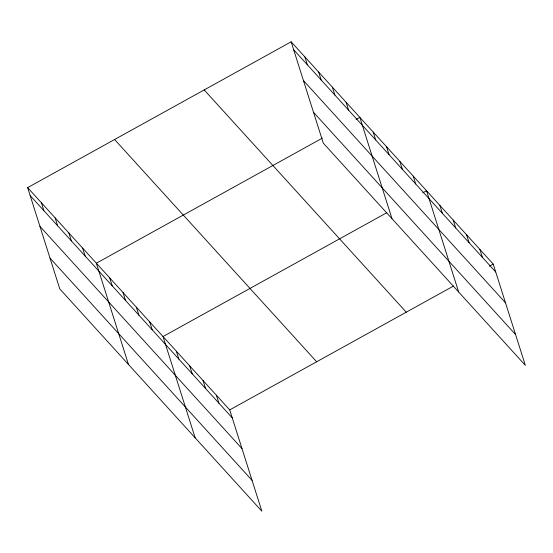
<?xml version="1.0" encoding="UTF-8"?>
<svg xmlns="http://www.w3.org/2000/svg" width="553" height="553" viewBox="0 0 553 553"><rect width="100%" height="100%" fill="white"/><g stroke="black" fill="none" stroke-linecap="round" stroke-linejoin="round"><path stroke-width="0.83" d="M27.65 187.633L229.716 409.891L261.852 511.193L59.786 288.929L27.65 187.633L291.148 41.807L493.214 264.071L525.35 365.367L323.284 143.109L291.148 41.807M322.371 138.119L96.353 263.2L128.49 364.503M356.104 119.448L359.851 117.374L391.987 218.677M386.803 212.711L163.031 336.542L195.168 437.845M422.782 192.797L426.536 190.723L458.665 292.025M229.716 409.891L453.488 286.053M489.467 266.145L493.214 264.071M293.671 49.749L495.737 272.014M303.438 80.558L505.511 302.816M313.51 112.3L515.576 334.558M204.195 89.932L406.261 312.189M114.602 139.508L316.669 361.773M30.166 195.575L232.239 417.833M39.94 226.384L242.007 448.642M50.012 258.127L252.078 480.384M479.88 249.396L482.396 257.339M466.545 234.728L469.062 242.67M453.204 220.059L455.727 228.002M439.87 205.391L442.386 213.334M413.195 176.054L415.718 183.997M399.86 161.386L402.377 169.329M386.526 146.711L389.042 154.653M373.185 132.043L375.708 139.985M346.109 102.264L348.632 110.206M332.374 87.146L334.89 95.088M318.632 72.035L321.148 79.978M304.89 56.918L307.406 64.86M216.382 395.222L218.898 403.165M203.041 380.554L205.564 388.496M189.707 365.886L192.23 373.828M176.372 351.217L178.889 359.16M149.697 321.874L152.22 329.816M136.363 307.205L138.879 315.148M123.029 292.537L125.545 300.479M109.688 277.869L112.211 285.811M82.611 248.083L85.134 256.025M68.869 232.972L71.392 240.914M55.134 217.861L57.65 225.804M41.392 202.744L43.908 210.686"/></g></svg>
